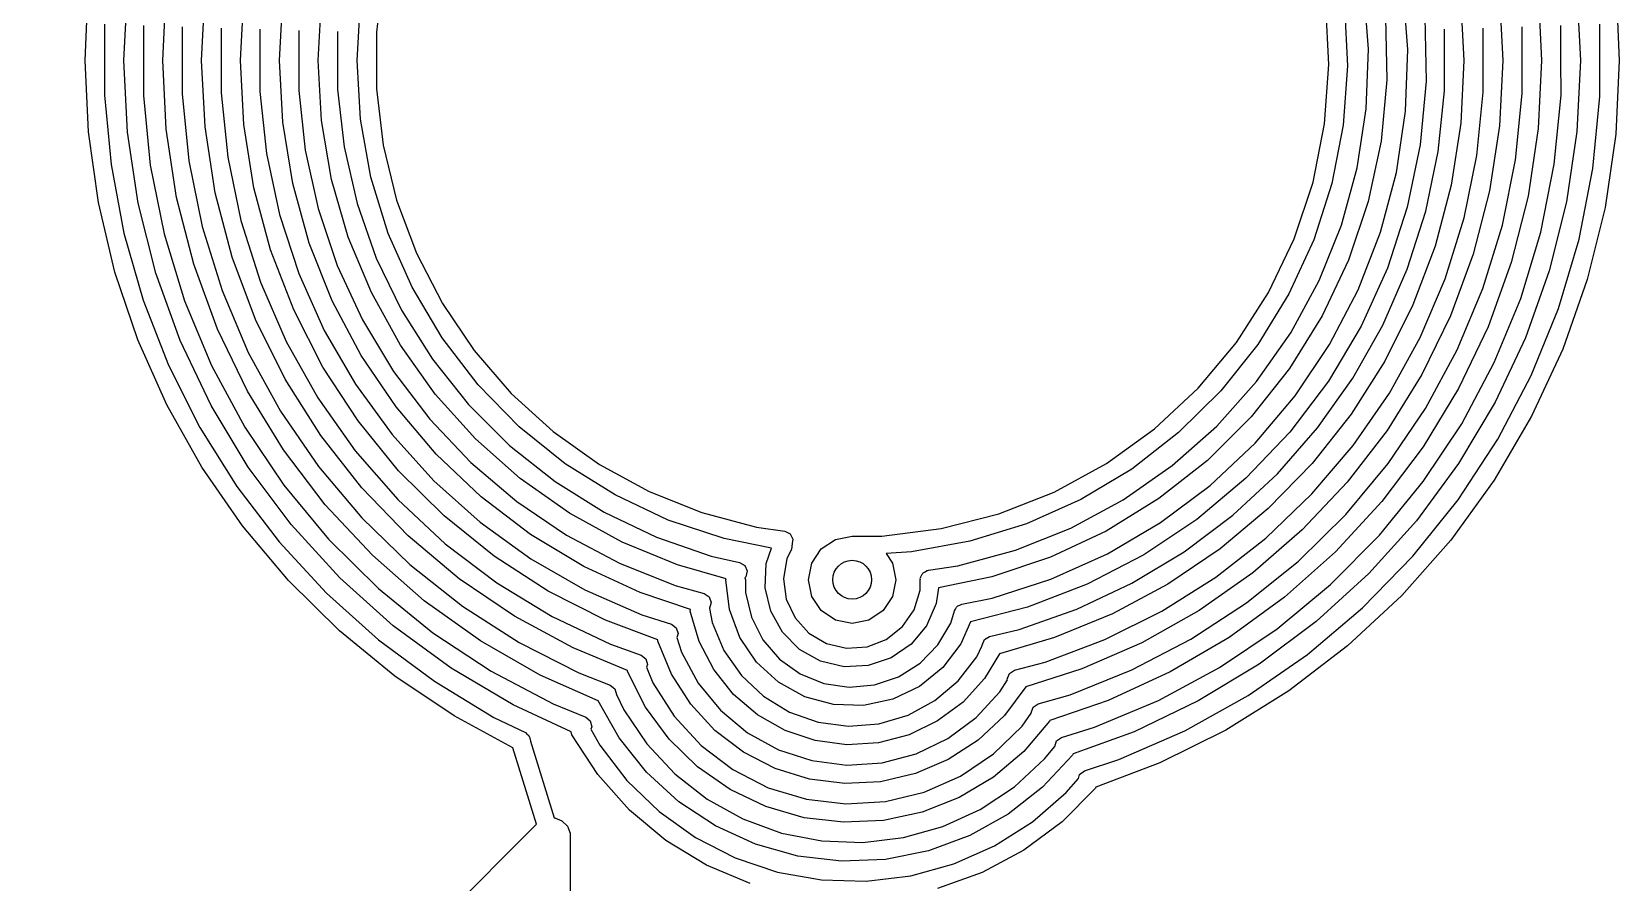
# Model space of a CAD drawing. Extents: x 108.1 to 155.9, y -81.1 to -32.1.
# Drawn here: x 127.77 to 135.95, y -60.83 to -56.45 of the extents above; entities that cross this region are included whole.
import ezdxf

# ---------------------------------------------------------------- set-up
doc = ezdxf.new("R2010")
doc.units = 0
doc.layers.add('BLACK', color=7, linetype='CONTINUOUS')

msp = doc.modelspace()

# ---------------------------------------------------------------- linework, layer by layer
at = {"layer": 'BLACK', "linetype": 'CONTINUOUS'}
for p, q in [((128.25, -56.6), (128.26828, -56.230185)), ((129.58471, -56.164097), (129.550036, -56.45401)), ((134.658616, -56.542423), (134.634259, -56.236362)), ((134.860885, -56.544063), (134.836961, -56.226574)), ((135.73172, -56.230185), (135.75, -56.6)), ((128.05, -56.6), (128.06585, -56.246498)), ((128.45, -56.6), (128.467773, -56.245213)), ((128.65, -56.6), (128.66744, -56.258617)), ((128.85, -56.6), (128.867366, -56.26969)), ((129.05, -56.6), (129.067289, -56.28109)), ((129.25, -56.6), (129.267388, -56.291243)), ((129.45, -56.6), (129.468045, -56.297174)), ((134.45475, -56.621349), (134.438268, -56.315215)), ((134.534929, -56.323175), (134.549839, -56.628549)), ((135.132633, -56.26969), (135.149998, -56.599996)), ((135.332425, -56.257312), (135.349998, -56.599996)), ((135.532226, -56.245214), (135.549998, -56.599996)), ((135.934221, -56.247288), (135.95, -56.6)), ((134.746058, -56.381465), (134.752944, -56.699444)), ((134.94857, -56.37781), (134.955002, -56.706761)), ((128.150039, -56.412972), (128.15, -56.6)), ((128.350054, -56.419586), (128.35, -56.6)), ((128.550032, -56.427173), (128.55, -56.6)), ((128.750061, -56.433975), (128.75, -56.6)), ((128.950026, -56.439648), (128.95, -56.6)), ((129.149999, -56.445497), (129.15, -56.6)), ((129.350023, -56.450765), (129.35, -56.6)), ((129.550036, -56.45401), (129.55, -56.6)), ((135.049999, -56.6), (135.049973, -56.439648)), ((135.249999, -56.6), (135.250043, -56.433331)), ((135.449999, -56.6), (135.449967, -56.427173)), ((135.65, -56.6), (135.649946, -56.419586)), ((135.85, -56.6), (135.849981, -56.413391)), ((134.647532, -56.849251), (134.658616, -56.542423)), ((134.84939, -56.862243), (134.860885, -56.544063)), ((128.067141, -56.967582), (128.05, -56.6)), ((128.15, -56.6), (128.149948, -56.77953)), ((128.250001, -56.600003), (128.25, -56.6)), ((128.268281, -56.969815), (128.250001, -56.600003)), ((128.35, -56.6), (128.350001, -56.6)), ((128.350001, -56.6), (128.350055, -56.780414)), ((128.450001, -56.600003), (128.45, -56.6)), ((128.467774, -56.954786), (128.450001, -56.600003)), ((128.55, -56.6), (128.550001, -56.6)), ((128.550001, -56.6), (128.550033, -56.772827)), ((128.650001, -56.600003), (128.65, -56.6)), ((128.667575, -56.942688), (128.650001, -56.600003)), ((128.750001, -56.6), (128.749957, -56.766669)), ((128.75, -56.6), (128.750001, -56.6)), ((128.867366, -56.93031), (128.85, -56.6)), ((128.95, -56.6), (128.950026, -56.760353)), ((129.067289, -56.91891), (129.05, -56.6)), ((129.15, -56.6), (129.149999, -56.754503)), ((129.250001, -56.600003), (129.25, -56.6)), ((129.267389, -56.908757), (129.250001, -56.600003)), ((129.35, -56.6), (129.350001, -56.6)), ((129.350001, -56.6), (129.350024, -56.749235)), ((129.450001, -56.600003), (129.45, -56.6)), ((129.468046, -56.902826), (129.450001, -56.600003)), ((129.55, -56.6), (129.550001, -56.6)), ((129.550001, -56.6), (129.550037, -56.74599)), ((134.432946, -56.927149), (134.45475, -56.621349)), ((134.549839, -56.628549), (134.528095, -56.933513)), ((135.05, -56.6), (135.049999, -56.6)), ((135.050013, -56.756959), (135.05, -56.6)), ((135.15, -56.6), (135.13336, -56.923353)), ((135.149998, -56.599996), (135.15, -56.6)), ((135.25, -56.6), (135.249999, -56.6)), ((135.250042, -56.764005), (135.25, -56.6)), ((135.35, -56.6), (135.332982, -56.937239)), ((135.349998, -56.599996), (135.35, -56.6)), ((135.45, -56.6), (135.449999, -56.6)), ((135.450046, -56.771258), (135.45, -56.6)), ((135.55, -56.6), (135.532548, -56.951573)), ((135.549998, -56.599996), (135.55, -56.6)), ((135.650036, -56.778591), (135.65, -56.6)), ((135.75, -56.6), (135.732088, -56.966088)), ((135.850013, -56.78596), (135.85, -56.6)), ((135.95, -56.6), (135.931612, -56.980691)), ((134.752944, -56.699444), (134.723133, -57.016098)), ((134.955002, -56.706761), (134.924849, -57.034391)), ((128.149948, -56.77953), (128.183361, -57.137031)), ((128.350055, -56.780414), (128.385639, -57.139483)), ((128.550033, -56.772827), (128.584578, -57.116751)), ((128.749957, -56.766669), (128.784056, -57.098258)), ((128.950026, -56.760353), (128.983656, -57.079289)), ((129.149999, -56.754503), (129.183404, -57.061697)), ((129.350024, -56.749235), (129.383535, -57.045818)), ((129.550037, -56.74599), (129.584711, -57.035903)), ((135.017789, -57.069218), (135.050013, -56.756959)), ((135.217022, -57.090347), (135.250042, -56.764005)), ((135.416125, -57.11209), (135.450046, -56.771258)), ((135.615166, -57.134067), (135.650036, -56.778591)), ((135.814168, -57.156149), (135.850013, -56.78596)), ((134.601156, -57.152756), (134.647532, -56.849251)), ((134.802617, -57.177177), (134.84939, -56.862243)), ((128.118413, -57.331973), (128.067141, -56.967582)), ((128.322941, -57.336025), (128.268281, -56.969815)), ((128.520916, -57.30602), (128.467774, -56.954786)), ((128.720112, -57.281781), (128.667575, -56.942688)), ((128.919273, -57.256978), (128.867366, -56.93031)), ((129.118952, -57.234083), (129.067289, -56.91891)), ((129.319332, -57.213609), (129.267389, -56.908757)), ((129.521925, -57.201366), (129.468046, -56.902826)), ((134.373196, -57.227848), (134.432946, -56.927149)), ((134.528095, -56.933513), (134.470008, -57.233682)), ((135.13336, -56.923353), (135.083615, -57.243289)), ((135.332982, -56.937239), (135.282102, -57.271051)), ((135.532548, -56.951573), (135.480364, -57.299689)), ((135.732088, -56.966088), (135.678522, -57.328679)), ((129.383535, -57.045818), (129.450132, -57.336763)), ((129.584711, -57.035903), (129.653568, -57.319646)), ((134.723133, -57.016098), (134.657022, -57.327206)), ((134.924849, -57.034391), (134.858483, -57.356642)), ((135.931612, -56.980691), (135.87662, -57.357838)), ((128.183361, -57.137031), (128.249898, -57.489872)), ((128.385639, -57.139483), (128.45646, -57.493292)), ((128.584578, -57.116751), (128.653321, -57.455501)), ((128.784056, -57.098258), (128.851895, -57.424619)), ((128.983656, -57.079289), (129.050543, -57.392942)), ((129.183404, -57.061697), (129.249823, -57.36348)), ((134.953681, -57.376521), (135.017789, -57.069218)), ((135.151317, -57.411708), (135.217022, -57.090347)), ((135.348617, -57.447887), (135.416125, -57.11209)), ((135.54576, -57.484442), (135.615166, -57.134067)), ((129.405175, -57.510702), (129.319332, -57.213609)), ((129.610877, -57.491395), (129.521925, -57.201366)), ((134.520106, -57.448893), (134.601156, -57.152756)), ((134.721145, -57.484966), (134.802617, -57.177177)), ((135.742812, -57.521161), (135.814168, -57.156149)), ((128.608893, -57.650185), (128.520916, -57.30602)), ((128.80706, -57.613721), (128.720112, -57.281781)), ((129.005148, -57.576401), (128.919273, -57.256978)), ((129.204384, -57.541823), (129.118952, -57.234083)), ((134.276433, -57.518754), (134.373196, -57.227848)), ((134.470008, -57.233682), (134.376415, -57.524743)), ((135.083615, -57.243289), (135.00129, -57.556428)), ((135.282102, -57.271051), (135.197875, -57.598045)), ((135.480364, -57.299689), (135.393961, -57.640926)), ((128.203373, -57.690012), (128.118413, -57.331973)), ((128.413451, -57.69506), (128.322941, -57.336025)), ((129.249823, -57.36348), (129.348476, -57.656315)), ((129.450132, -57.336763), (129.548975, -57.618392)), ((129.653568, -57.319646), (129.755635, -57.593205)), ((134.657022, -57.327206), (134.555491, -57.628619)), ((134.858483, -57.356642), (134.756728, -57.669526)), ((134.858367, -57.675619), (134.953681, -57.376521)), ((135.678522, -57.328679), (135.589815, -57.684309)), ((135.87662, -57.357838), (135.785535, -57.72793)), ((128.653321, -57.455501), (128.755575, -57.785684)), ((128.851895, -57.424619), (128.952764, -57.742328)), ((129.050543, -57.392942), (129.149952, -57.697851)), ((134.405461, -57.733714), (134.520106, -57.448893)), ((135.053595, -57.724822), (135.151317, -57.411708)), ((135.248185, -57.775348), (135.348617, -57.447887)), ((128.249898, -57.489872), (128.348982, -57.83499)), ((128.45646, -57.493292), (128.561827, -57.838392)), ((129.322584, -57.838524), (129.204384, -57.541823)), ((129.523831, -57.796278), (129.405175, -57.510702)), ((129.733641, -57.768808), (129.610877, -57.491395)), ((134.144164, -57.79533), (134.276433, -57.518754)), ((134.376415, -57.524743), (134.248659, -57.802509)), ((134.605983, -57.781797), (134.721145, -57.484966)), ((135.442481, -57.826367), (135.54576, -57.484442)), ((135.636609, -57.877596), (135.742812, -57.521161)), ((128.927509, -57.935025), (128.80706, -57.613721)), ((129.124044, -57.885059), (129.005148, -57.576401)), ((129.548975, -57.618392), (129.678813, -57.887142)), ((129.755635, -57.593205), (129.889465, -57.852707)), ((134.555491, -57.628619), (134.419895, -57.916321)), ((135.00129, -57.556428), (134.887257, -57.859463)), ((135.197875, -57.598045), (135.081159, -57.9149)), ((128.321283, -58.03859), (128.203373, -57.690012)), ((128.538925, -58.043418), (128.413451, -57.69506)), ((128.730826, -57.983834), (128.608893, -57.650185)), ((129.149952, -57.697851), (129.280785, -57.990655)), ((129.348476, -57.656315), (129.478209, -57.936768)), ((134.756728, -57.669526), (134.620842, -57.969168)), ((134.732853, -57.963352), (134.858367, -57.675619)), ((135.393961, -57.640926), (135.274189, -57.971929)), ((135.589815, -57.684309), (135.466814, -58.02958)), ((128.755575, -57.785684), (128.890316, -58.103996)), ((128.952764, -57.742328), (129.085604, -58.048053)), ((129.6738, -58.066726), (129.523831, -57.796278)), ((129.888481, -58.029679), (129.733641, -57.768808)), ((133.978454, -58.053264), (134.144164, -57.79533)), ((134.258752, -58.003422), (134.405461, -57.733714)), ((134.458558, -58.063997), (134.605983, -57.781797)), ((134.924849, -58.026508), (135.053595, -57.724822)), ((135.115816, -58.091253), (135.248185, -57.775348)), ((135.785535, -57.72793), (135.659206, -58.08752)), ((128.348982, -57.83499), (128.479751, -58.169389)), ((128.561827, -57.838392), (128.700714, -58.17142)), ((129.472166, -58.120709), (129.322584, -57.838524)), ((129.889465, -57.852707), (130.053166, -58.09448)), ((134.248659, -57.802509), (134.088578, -58.062989)), ((134.887257, -57.859463), (134.742719, -58.149192)), ((135.306316, -58.156576), (135.442481, -57.826367)), ((135.496549, -58.222136), (135.636609, -57.877596)), ((129.080193, -58.242322), (128.927509, -57.935025)), ((129.274651, -58.179548), (129.124044, -57.885059)), ((129.478209, -57.936768), (129.6375, -58.201552)), ((129.678813, -57.887142), (129.838003, -58.139615)), ((134.419895, -57.916321), (134.252041, -58.186476)), ((135.081159, -57.9149), (134.933138, -58.218395)), ((128.47112, -58.374684), (128.321283, -58.03859)), ((128.885494, -58.303626), (128.730826, -57.983834)), ((129.280785, -57.990655), (129.441601, -58.268126)), ((130.073205, -58.270316), (129.888481, -58.029679)), ((134.081932, -58.254422), (134.258752, -58.003422)), ((134.620842, -57.969168), (134.452508, -58.251859)), ((134.578466, -58.236682), (134.732853, -57.963352)), ((134.766387, -58.313701), (134.924849, -58.026508)), ((135.274189, -57.971929), (135.122224, -58.289442)), ((135.466814, -58.02958), (135.310694, -58.361194)), ((128.698143, -58.377704), (128.538925, -58.043418)), ((128.890316, -58.103996), (129.056193, -58.407247)), ((129.085604, -58.048053), (129.249021, -58.338585)), ((129.651377, -58.385069), (129.472166, -58.120709)), ((129.853185, -58.318627), (129.6738, -58.066726)), ((130.053166, -58.09448), (130.24442, -58.315101)), ((133.781886, -58.288531), (133.978454, -58.053264)), ((134.088578, -58.062989), (133.898473, -58.302438)), ((134.280693, -58.328072), (134.458558, -58.063997)), ((134.952813, -58.392496), (135.115816, -58.091253)), ((135.659206, -58.08752), (135.498808, -58.43326)), ((128.479751, -58.169389), (128.641072, -58.490169)), ((128.700714, -58.17142), (128.871766, -58.489127)), ((129.455308, -58.456621), (129.274651, -58.179548)), ((129.6375, -58.201552), (129.824481, -58.447565)), ((129.838003, -58.139615), (130.024534, -58.372619)), ((134.252041, -58.186476), (134.054166, -58.435482)), ((134.742719, -58.149192), (134.569203, -58.422552)), ((135.138565, -58.471915), (135.306316, -58.156576)), ((129.263511, -58.532388), (129.080193, -58.242322)), ((129.441601, -58.268126), (129.630625, -58.527204)), ((130.285199, -58.487314), (130.073205, -58.270316)), ((133.877359, -58.483368), (134.081932, -58.254422)), ((134.452508, -58.251859), (134.25381, -58.514099)), ((134.396837, -58.49272), (134.578466, -58.236682)), ((134.933138, -58.218395), (134.755317, -58.505447)), ((135.323934, -58.551573), (135.496549, -58.222136)), ((129.071347, -58.606361), (128.885494, -58.303626)), ((129.249021, -58.338585), (129.441301, -58.610876)), ((130.059718, -58.548795), (129.853185, -58.318627)), ((130.24442, -58.315101), (130.46052, -58.511449)), ((133.557527, -58.497463), (133.781886, -58.288531)), ((133.898473, -58.302438), (133.681077, -58.517414)), ((134.074592, -58.570751), (134.280693, -58.328072)), ((134.579819, -58.583483), (134.766387, -58.313701)), ((135.122224, -58.289442), (134.939562, -58.590345)), ((135.310694, -58.361194), (135.122946, -58.675983)), ((128.651582, -58.695376), (128.47112, -58.374684)), ((128.889551, -58.694659), (128.698143, -58.377704)), ((129.056193, -58.407247), (129.251548, -58.692403)), ((129.858116, -58.628506), (129.651377, -58.385069)), ((129.824481, -58.447565), (130.036962, -58.671922)), ((130.024534, -58.372619), (130.236046, -58.583207)), ((134.054166, -58.435482), (133.828908, -58.660021)), ((134.569203, -58.422552), (134.368543, -58.676657)), ((134.760778, -58.676114), (134.952813, -58.392496)), ((135.498808, -58.43326), (135.305835, -58.761933)), ((128.641072, -58.490169), (128.831544, -58.794544)), ((128.871766, -58.489127), (129.073316, -58.788416)), ((129.47554, -58.80218), (129.263511, -58.532388)), ((129.664022, -58.713222), (129.455308, -58.456621)), ((129.630625, -58.527204), (129.845775, -58.765033)), ((130.521462, -58.6776), (130.285199, -58.487314)), ((130.46052, -58.511449), (130.698409, -58.680744)), ((133.308875, -58.6768), (133.557527, -58.497463)), ((133.681077, -58.517414), (133.439514, -58.704826)), ((133.64776, -58.687208), (133.877359, -58.483368)), ((134.25381, -58.514099), (134.027209, -58.75264)), ((134.189885, -58.72876), (134.396837, -58.49272)), ((134.755317, -58.505447), (134.549502, -58.773141)), ((134.94083, -58.769372), (135.138565, -58.471915)), ((129.286524, -58.889005), (129.071347, -58.606361)), ((129.441301, -58.610876), (129.660427, -58.862069)), ((130.290787, -58.754318), (130.059718, -58.548795)), ((130.236046, -58.583207), (130.469864, -58.768716)), ((133.842806, -58.789032), (134.074592, -58.570751)), ((134.367039, -58.833113), (134.579819, -58.583483)), ((134.939562, -58.590345), (134.727998, -58.871679)), ((135.120373, -58.862841), (135.323934, -58.551573)), ((128.861105, -58.997882), (128.651582, -58.695376)), ((129.111283, -58.991193), (128.889551, -58.694659)), ((129.251548, -58.692403), (129.474422, -58.956607)), ((130.089961, -58.848166), (129.858116, -58.628506)), ((130.036962, -58.671922), (130.272453, -58.871994)), ((130.778651, -58.838482), (130.521462, -58.6776)), ((130.698409, -58.680744), (130.954719, -58.82059)), ((133.039809, -58.823747), (133.308875, -58.6768)), ((133.396197, -58.863225), (133.64776, -58.687208)), ((133.828908, -58.660021), (133.579271, -58.857099)), ((134.368543, -58.676657), (134.142859, -58.908822)), ((134.541599, -58.939321), (134.760778, -58.676114)), ((135.122946, -58.675983), (134.905364, -58.97094)), ((129.898494, -58.946523), (129.664022, -58.713222)), ((129.845775, -58.765033), (130.084677, -58.978989)), ((130.543471, -58.932599), (130.290787, -58.754318)), ((130.469864, -58.768716), (130.723032, -58.9268)), ((133.439514, -58.704826), (133.177258, -58.861981)), ((134.027209, -58.75264), (133.775509, -58.96453)), ((133.959796, -58.94231), (134.189885, -58.72876)), ((134.549502, -58.773141), (134.317784, -59.018755)), ((134.715001, -59.046104), (134.94083, -58.769372)), ((135.305835, -58.761933), (135.082084, -59.070477)), ((128.831544, -58.794544), (129.049514, -59.079873)), ((129.073316, -58.788416), (129.303398, -59.066371)), ((129.714055, -59.048867), (129.47554, -58.80218)), ((130.344194, -59.041476), (130.089961, -58.848166)), ((131.053125, -58.967683), (130.778651, -58.838482)), ((130.954719, -58.82059), (131.225823, -58.929009)), ((132.754526, -58.93601), (133.039809, -58.823747)), ((133.579271, -58.857099), (133.308581, -59.024089)), ((133.588204, -58.98021), (133.842806, -58.789032)), ((134.130212, -59.060054), (134.367039, -58.833113)), ((129.528872, -59.148729), (129.286524, -58.889005)), ((129.660427, -58.862069), (129.904098, -59.089529)), ((130.272453, -58.871994), (130.528191, -59.045436)), ((130.814573, -59.081382), (130.543471, -58.932599)), ((130.723032, -58.9268), (130.992348, -59.05546)), ((131.225823, -58.929009), (131.507884, -59.004465)), ((132.457475, -59.01184), (132.754526, -58.93601)), ((133.177258, -58.861981), (132.898079, -58.986619)), ((133.126021, -59.009072), (133.396197, -58.863225)), ((134.142859, -58.908822), (133.894534, -59.116593)), ((134.297431, -59.179527), (134.541599, -58.939321)), ((134.727998, -58.871679), (134.489612, -59.130678)), ((134.88776, -59.153041), (135.120373, -58.862841)), ((129.09787, -59.279578), (128.861105, -58.997882)), ((129.361178, -59.264415), (129.111283, -58.991193)), ((129.474422, -58.956607), (129.722586, -59.197215)), ((130.156137, -59.153951), (129.898494, -58.946523)), ((130.084677, -58.978989), (130.344698, -59.166715)), ((131.341001, -59.063375), (131.053125, -58.967683)), ((131.507884, -59.004465), (131.652391, -59.025214)), ((132.153289, -59.050052), (132.457475, -59.01184)), ((132.898079, -58.986619), (132.605989, -59.076948)), ((132.840835, -59.122806), (133.126021, -59.009072)), ((133.31394, -59.14192), (133.588204, -58.98021)), ((133.775509, -58.96453), (133.501826, -59.147146)), ((133.709001, -59.131113), (133.959796, -58.94231)), ((134.317784, -59.018755), (134.062518, -59.239795)), ((134.905364, -58.97094), (134.660027, -59.243247)), ((129.049514, -59.079873), (129.293091, -59.34368)), ((129.303398, -59.066371), (129.55977, -59.32028)), ((129.976554, -59.269861), (129.714055, -59.048867)), ((129.904098, -59.089529), (130.169759, -59.29087)), ((130.617834, -59.206169), (130.344194, -59.041476)), ((130.528191, -59.045436), (130.801181, -59.190215)), ((131.100666, -59.198787), (130.814573, -59.081382)), ((130.992348, -59.05546), (131.274406, -59.153068)), ((131.584232, -59.113156), (131.341001, -59.063375)), ((131.652391, -59.025214), (131.652391, -59.025215)), ((131.652391, -59.025215), (131.680128, -59.038837)), ((131.680128, -59.038837), (131.694561, -59.066161)), ((131.691554, -59.087919), (131.686951, -59.118476)), ((131.694561, -59.066161), (131.691466, -59.08775)), ((131.691466, -59.08775), (131.691554, -59.087919)), ((131.840901, -59.115901), (131.913896, -59.067127)), ((131.913896, -59.067127), (132, -59.05)), ((132, -59.05), (132, -59.049999)), ((132, -59.049999), (132.153289, -59.050052)), ((132.605989, -59.076948), (132.305188, -59.13167)), ((133.308581, -59.024089), (133.020448, -59.158765)), ((133.871741, -59.262002), (134.130212, -59.060054)), ((134.463236, -59.299467), (134.715001, -59.046104)), ((135.082084, -59.070477), (134.829638, -59.35602)), ((129.795964, -59.382933), (129.528872, -59.148729)), ((130.43411, -59.333219), (130.156137, -59.153951)), ((130.344698, -59.166715), (130.62297, -59.32614)), ((131.274406, -59.153068), (131.420018, -59.185752)), ((131.420018, -59.185752), (131.420018, -59.185753)), ((131.420018, -59.185753), (131.446605, -59.201503)), ((131.557788, -59.19164), (131.584232, -59.113156)), ((131.663292, -59.165869), (131.646078, -59.270401)), ((131.686951, -59.118476), (131.663292, -59.165869)), ((131.792127, -59.188896), (131.840901, -59.115901)), ((132.305188, -59.13167), (132.174865, -59.139496)), ((132.174865, -59.139496), (132.207873, -59.188896)), ((132.544441, -59.202909), (132.840835, -59.122806)), ((133.020448, -59.158765), (132.718711, -59.259332)), ((133.023407, -59.272158), (133.31394, -59.14192)), ((133.501826, -59.147146), (133.20955, -59.298226)), ((133.44015, -59.293173), (133.709001, -59.131113)), ((133.894534, -59.116593), (133.626194, -59.297776)), ((134.030674, -59.394371), (134.297431, -59.179527)), ((134.489612, -59.130678), (134.226749, -59.364795)), ((134.628261, -59.419472), (134.88776, -59.153041)), ((129.636799, -59.511661), (129.361178, -59.264415)), ((129.722586, -59.197215), (129.993553, -59.411816)), ((130.907675, -59.340315), (130.617834, -59.206169)), ((130.801181, -59.190215), (131.088223, -59.304633)), ((131.351591, -59.270101), (131.100666, -59.198787)), ((131.446605, -59.201503), (131.458857, -59.229872)), ((131.452093, -59.260025), (131.446682, -59.264788)), ((131.446682, -59.264788), (131.45, -59.275)), ((131.458857, -59.229872), (131.452093, -59.260025)), ((131.551862, -59.315896), (131.557788, -59.19164)), ((131.775, -59.275), (131.792127, -59.188896)), ((132.207873, -59.188896), (132.225, -59.275)), ((132.350685, -59.266752), (132.355991, -59.256555)), ((132.351313, -59.270954), (132.350685, -59.266752)), ((132.355991, -59.256555), (132.359548, -59.245611)), ((132.359548, -59.245611), (132.362989, -59.24311)), ((132.362989, -59.24311), (132.364952, -59.23934)), ((132.364952, -59.23934), (132.37524, -59.234209)), ((132.37524, -59.234209), (132.384548, -59.227447)), ((132.384548, -59.227447), (132.388802, -59.227447)), ((132.388802, -59.227447), (132.392606, -59.22555)), ((132.392605, -59.225549), (132.544441, -59.202909)), ((132.392606, -59.22555), (132.392605, -59.225549)), ((132.718711, -59.259332), (132.444172, -59.316756)), ((133.594253, -59.436904), (133.871741, -59.262002)), ((134.062518, -59.239795), (133.786297, -59.434015)), ((134.660027, -59.243247), (134.389278, -59.490303)), ((129.359821, -59.538019), (129.09787, -59.279578)), ((129.293091, -59.34368), (129.56016, -59.583675)), ((129.55977, -59.32028), (129.839933, -59.547669)), ((130.260282, -59.462844), (129.976554, -59.269861)), ((130.169759, -59.29087), (130.454623, -59.463978)), ((130.729349, -59.482351), (130.43411, -59.333219)), ((130.62297, -59.32614), (130.916425, -59.455507)), ((131.166589, -59.427599), (130.907675, -59.340315)), ((131.088223, -59.304633), (131.237087, -59.345991)), ((131.237087, -59.345991), (131.262848, -59.363059)), ((131.35, -59.275), (131.351591, -59.270101)), ((131.350001, -59.275), (131.35, -59.275)), ((131.368198, -59.427725), (131.350001, -59.275)), ((131.450001, -59.275), (131.449852, -59.340549)), ((131.449852, -59.340549), (131.480656, -59.467978)), ((131.45, -59.275), (131.450001, -59.275)), ((131.580182, -59.437027), (131.551862, -59.315896)), ((131.646078, -59.270401), (131.66057, -59.375346)), ((131.792127, -59.361104), (131.775, -59.275)), ((132.225, -59.275), (132.207873, -59.361104)), ((132.318614, -59.429166), (132.349966, -59.32797)), ((132.349966, -59.32797), (132.349999, -59.275)), ((132.349999, -59.275), (132.351313, -59.270954)), ((132.444172, -59.316756), (132.432806, -59.398203)), ((132.720204, -59.369314), (133.023407, -59.272158)), ((133.20955, -59.298226), (132.902299, -59.4159)), ((133.156084, -59.42678), (133.44015, -59.293173)), ((133.626194, -59.297776), (133.340673, -59.450456)), ((134.187938, -59.527043), (134.463236, -59.299467)), ((130.085124, -59.589271), (129.795964, -59.382933)), ((129.993553, -59.411816), (130.284611, -59.598263)), ((131.165487, -59.436519), (131.166589, -59.427599)), ((131.262848, -59.363059), (131.273656, -59.392008)), ((131.265384, -59.421782), (131.264608, -59.422398)), ((131.264608, -59.422398), (131.27853, -59.494529)), ((131.273656, -59.392008), (131.265384, -59.421782)), ((131.42177, -59.571899), (131.368198, -59.427725)), ((131.66057, -59.375346), (131.70547, -59.471301)), ((131.840901, -59.434099), (131.792127, -59.361104)), ((132.207873, -59.361104), (132.159099, -59.434099)), ((132.258719, -59.51655), (132.318614, -59.429166)), ((132.432806, -59.398203), (132.382538, -59.511991)), ((132.52617, -59.435139), (132.532558, -59.42599)), ((132.532558, -59.42599), (132.537206, -59.415845)), ((132.537206, -59.415845), (132.541224, -59.413581)), ((132.541224, -59.413581), (132.543863, -59.409803)), ((132.543863, -59.409803), (132.554403, -59.406158)), ((132.554403, -59.406158), (132.564131, -59.40068)), ((132.564131, -59.400679), (132.720204, -59.369314)), ((132.564131, -59.40068), (132.564131, -59.400679)), ((132.902299, -59.4159), (132.60964, -59.49201)), ((132.859803, -59.530521), (133.156084, -59.42678)), ((133.743951, -59.581741), (134.030674, -59.394371)), ((134.226749, -59.364795), (133.941991, -59.571728)), ((134.344292, -59.659652), (134.628261, -59.419472)), ((134.829638, -59.35602), (134.550847, -59.615904)), ((129.935459, -59.730521), (129.636799, -59.511661)), ((130.562263, -59.62579), (130.260282, -59.462844)), ((130.454623, -59.463978), (130.755701, -59.607038)), ((130.998499, -59.584484), (130.729349, -59.482351)), ((130.916425, -59.455507), (131.069118, -59.504472)), ((131.069118, -59.504472), (131.069118, -59.504473)), ((131.069118, -59.504473), (131.094191, -59.522536)), ((131.165488, -59.436519), (131.165487, -59.436519)), ((131.211758, -59.593076), (131.165488, -59.436519)), ((131.27853, -59.494529), (131.339555, -59.639039)), ((131.480656, -59.467978), (131.540537, -59.584602)), ((131.640583, -59.545776), (131.580182, -59.437027)), ((131.70547, -59.471301), (131.776756, -59.549671)), ((131.913896, -59.482873), (131.840901, -59.434099)), ((132, -59.5), (131.913896, -59.482873)), ((132.086104, -59.482873), (132, -59.5)), ((132.159099, -59.434099), (132.086104, -59.482873)), ((132.382538, -59.511991), (132.303037, -59.607669)), ((132.440655, -59.61083), (132.507226, -59.497891)), ((132.507226, -59.497891), (132.52617, -59.435139)), ((132.60964, -59.49201), (132.559961, -59.605065)), ((133.340673, -59.450456), (133.040986, -59.57302)), ((133.300569, -59.582983), (133.594253, -59.436904)), ((133.786297, -59.434015), (133.491928, -59.599442)), ((134.389278, -59.490303), (134.095704, -59.709747)), ((129.644686, -59.770961), (129.359821, -59.538019)), ((129.56016, -59.583675), (129.848404, -59.797776)), ((129.839933, -59.547669), (130.141154, -59.746321)), ((130.393459, -59.765678), (130.085124, -59.589271)), ((130.998443, -59.591282), (130.998499, -59.584484)), ((131.069085, -59.761362), (130.998443, -59.591282)), ((131.094191, -59.522536), (131.103858, -59.551887)), ((131.103858, -59.551887), (131.097315, -59.5723)), ((131.097315, -59.5723), (131.12109, -59.647613)), ((131.287104, -59.737901), (131.211758, -59.593076)), ((131.507718, -59.699449), (131.42177, -59.571899)), ((131.540537, -59.584602), (131.626145, -59.68389)), ((131.72845, -59.633833), (131.640583, -59.545776)), ((131.776756, -59.549671), (131.868041, -59.603434)), ((132.076839, -59.620511), (132.175647, -59.582295)), ((132.175647, -59.582295), (132.258719, -59.51655)), ((132.668871, -59.611531), (132.680743, -59.583001)), ((132.680743, -59.583001), (132.707118, -59.566898)), ((132.707118, -59.566898), (132.859803, -59.530521)), ((133.040986, -59.57302), (132.758578, -59.655876)), ((132.99367, -59.698756), (133.300569, -59.582983)), ((133.440083, -59.739794), (133.743951, -59.581741)), ((133.941991, -59.571728), (133.638141, -59.749444)), ((133.891739, -59.726656), (134.187938, -59.527043)), ((130.284611, -59.598263), (130.592845, -59.754688)), ((130.842327, -59.741679), (130.562263, -59.62579)), ((130.755701, -59.607038), (130.912782, -59.662752)), ((130.912782, -59.662752), (130.912781, -59.662753)), ((130.912781, -59.662753), (130.937283, -59.681583)), ((131.12109, -59.647613), (131.207385, -59.807058)), ((131.339555, -59.639039), (131.429156, -59.767798)), ((131.837069, -59.694468), (131.72845, -59.633833)), ((131.868041, -59.603434), (131.971148, -59.627774)), ((131.971148, -59.627774), (132.076839, -59.620511)), ((132.303037, -59.607669), (132.200378, -59.677925)), ((132.349412, -59.704966), (132.440655, -59.61083)), ((132.559961, -59.605065), (132.466732, -59.727394)), ((132.545403, -59.795814), (132.641351, -59.671713)), ((132.641351, -59.671713), (132.669365, -59.613605)), ((132.669365, -59.613605), (132.668871, -59.611531)), ((132.758578, -59.655876), (132.680704, -59.784058)), ((133.491928, -59.599442), (133.1824, -59.734395)), ((134.038498, -59.871346), (134.344292, -59.659652)), ((134.550847, -59.615904), (134.248307, -59.847709)), ((130.254247, -59.918861), (129.935459, -59.730521)), ((130.141154, -59.746321), (130.460497, -59.914299)), ((130.592845, -59.754688), (130.753995, -59.817136)), ((130.842826, -59.74839), (130.842327, -59.741679)), ((130.93557, -59.93085), (130.842826, -59.74839)), ((130.937283, -59.681583), (130.946037, -59.711219)), ((130.946037, -59.711219), (130.941209, -59.724816)), ((130.941209, -59.724816), (130.974056, -59.805334)), ((131.388747, -59.86565), (131.287104, -59.737901)), ((131.621229, -59.803234), (131.507718, -59.699449)), ((131.626145, -59.68389), (131.732685, -59.760285)), ((131.958139, -59.723049), (131.837069, -59.694468)), ((132.082407, -59.71739), (131.958139, -59.723049)), ((132.200378, -59.677925), (132.082407, -59.71739)), ((132.238604, -59.775027), (132.349412, -59.704966)), ((132.466732, -59.727394), (132.34737, -59.824393)), ((132.798085, -59.786469), (132.809214, -59.757641)), ((132.809214, -59.757641), (132.835162, -59.74086)), ((132.835162, -59.74086), (132.99367, -59.698756)), ((133.1824, -59.734395), (132.89353, -59.827025)), ((133.122055, -59.866977), (133.440083, -59.739794)), ((133.638141, -59.749444), (133.318183, -59.896194)), ((133.577468, -59.896399), (133.891739, -59.726656)), ((134.095704, -59.709747), (133.782109, -59.899483)), ((129.949991, -59.976383), (129.644686, -59.770961)), ((129.848404, -59.797776), (130.155322, -59.984124)), ((130.691228, -59.898499), (130.393459, -59.765678)), ((130.753995, -59.817136), (130.753995, -59.817137)), ((130.753995, -59.817137), (130.777952, -59.836656)), ((130.777952, -59.836656), (130.785552, -59.865366)), ((130.974056, -59.805334), (131.083852, -59.978198)), ((131.168348, -59.916488), (131.069085, -59.761362)), ((131.207385, -59.807058), (131.322268, -59.947312)), ((131.429156, -59.767798), (131.543457, -59.875234)), ((131.755947, -59.877443), (131.621229, -59.803234)), ((131.732685, -59.760285), (131.854192, -59.809508)), ((131.854192, -59.809508), (131.983863, -59.828804)), ((131.983863, -59.828804), (132.114437, -59.817092)), ((132.114437, -59.817092), (132.238604, -59.775027)), ((132.34737, -59.824393), (132.208559, -59.890631)), ((132.425856, -59.897381), (132.545403, -59.795814)), ((132.680704, -59.784058), (132.570831, -59.904801)), ((132.760894, -59.851511), (132.798979, -59.789833)), ((132.89353, -59.827025), (132.783459, -59.974531)), ((132.798979, -59.789833), (132.798085, -59.786469)), ((130.553255, -60.057752), (130.254247, -59.918861)), ((130.460497, -59.914299), (130.627653, -59.982182)), ((130.799797, -60.089039), (130.691228, -59.898499)), ((130.785552, -59.865366), (130.823224, -59.945517)), ((131.293182, -60.051891), (131.168348, -59.916488)), ((131.512937, -59.971612), (131.388747, -59.86565)), ((131.543457, -59.875234), (131.677512, -59.956699)), ((131.904331, -59.91792), (131.755947, -59.877443)), ((132.058071, -59.9224), (131.904331, -59.91792)), ((132.208559, -59.890631), (132.058071, -59.9224)), ((132.287884, -59.972019), (132.425856, -59.897381)), ((132.570831, -59.904801), (132.439902, -60.002313)), ((132.638179, -59.984966), (132.760894, -59.851511)), ((132.931928, -59.931795), (132.957512, -59.914464)), ((132.957512, -59.914464), (133.122055, -59.866977)), ((133.318183, -59.896194), (133.017064, -59.999613)), ((133.248127, -60.034652), (133.577468, -59.896399)), ((133.782109, -59.899483), (133.45149, -60.057698)), ((133.713724, -60.052583), (134.038498, -59.871346)), ((134.248307, -59.847709), (133.924835, -60.049277)), ((130.253109, -60.141612), (129.949991, -59.976383)), ((130.155322, -59.984124), (130.316808, -60.062566)), ((130.627653, -59.982182), (130.627652, -59.982183)), ((130.627652, -59.982183), (130.651295, -60.002081)), ((130.651295, -60.002081), (130.658726, -60.032076)), ((130.823224, -59.945517), (130.941808, -60.120354)), ((131.056843, -60.095734), (130.93557, -59.93085)), ((131.083852, -59.978198), (131.222452, -60.128952)), ((131.322268, -59.947312), (131.461595, -60.063317)), ((131.655094, -60.051877), (131.512937, -59.971612)), ((131.677512, -59.956699), (131.82552, -60.008668)), ((132.137455, -60.016497), (132.287884, -59.972019)), ((132.439902, -60.002313), (132.292745, -60.072997)), ((132.492446, -60.092815), (132.638179, -59.984966)), ((132.783459, -59.974531), (132.649227, -60.100624)), ((132.87475, -60.029074), (132.92205, -59.963051)), ((133.015616, -60.00416), (132.883037, -60.160097)), ((132.921416, -59.960854), (132.931928, -59.931795)), ((132.92205, -59.963051), (132.921416, -59.960854)), ((133.017064, -59.999613), (133.015616, -60.00416)), ((130.316808, -60.062566), (130.316808, -60.062567)), ((130.316808, -60.062567), (130.326881, -60.072269)), ((130.326881, -60.072269), (130.333706, -60.075947)), ((130.333706, -60.075947), (130.334968, -60.080058)), ((130.334968, -60.080058), (130.339065, -60.084004)), ((130.339065, -60.084004), (130.343025, -60.106295)), ((130.556428, -60.074121), (130.553255, -60.057752)), ((130.690309, -60.278595), (130.556428, -60.074121)), ((130.658726, -60.032076), (130.653951, -60.043842)), ((130.653951, -60.043842), (130.699604, -60.126443)), ((131.439748, -60.163408), (131.293182, -60.051891)), ((131.461595, -60.063317), (131.620341, -60.15089)), ((131.809974, -60.103486), (131.655094, -60.051877)), ((131.82552, -60.008668), (131.981078, -60.028893)), ((131.981078, -60.028893), (132.137455, -60.016497)), ((132.292745, -60.072997), (132.13479, -60.114244)), ((132.727814, -60.171717), (132.87475, -60.029074)), ((133.077484, -60.087338), (133.248127, -60.034652)), ((133.45149, -60.057698), (133.137139, -60.17193)), ((133.372995, -60.201675), (133.713724, -60.052583)), ((133.924835, -60.049277), (133.583441, -60.218731)), ((130.37383, -60.534753), (130.253109, -60.141612)), ((130.343025, -60.106295), (130.464509, -60.501921)), ((130.699604, -60.126443), (130.839643, -60.309194)), ((130.940984, -60.265773), (130.799797, -60.089039)), ((130.941808, -60.120354), (131.086136, -60.274623)), ((131.203392, -60.238621), (131.056843, -60.095734)), ((131.222452, -60.128952), (131.3855, -60.252857)), ((131.603539, -60.24761), (131.439748, -60.163408)), ((131.620341, -60.15089), (131.792781, -60.206871)), ((131.971863, -60.124533), (131.809974, -60.103486)), ((132.13479, -60.114244), (131.971863, -60.124533)), ((132.328952, -60.171167), (132.492446, -60.092815)), ((132.649227, -60.100624), (132.495035, -60.201332)), ((132.883037, -60.160097), (132.726791, -60.292312)), ((132.990968, -60.198242), (133.04265, -60.133207)), ((133.04265, -60.133207), (133.052223, -60.105138)), ((133.052223, -60.105138), (133.077484, -60.087338)), ((131.371291, -60.355683), (131.203392, -60.238621)), ((131.779519, -60.301908), (131.603539, -60.24761)), ((131.792781, -60.206871), (131.972695, -60.229242)), ((131.972695, -60.229242), (132.153593, -60.217196)), ((132.153593, -60.217196), (132.328952, -60.171167)), ((132.495035, -60.201332), (132.325622, -60.27356)), ((132.557995, -60.286166), (132.727814, -60.171717)), ((132.835346, -60.34111), (132.990968, -60.198242)), ((133.134946, -60.177798), (132.980751, -60.343304)), ((133.137139, -60.17193), (133.134946, -60.177798)), ((133.196235, -60.259443), (133.372995, -60.201675)), ((133.583441, -60.218731), (133.254761, -60.344026)), ((130.852926, -60.46105), (130.690309, -60.278595)), ((130.839643, -60.309194), (131.005141, -60.469254)), ((131.107935, -60.418402), (130.940984, -60.265773)), ((131.086136, -60.274623), (131.252698, -60.404572)), ((131.3855, -60.252857), (131.567868, -60.346017)), ((131.962279, -60.324632), (131.779519, -60.301908)), ((132.146198, -60.315085), (131.962279, -60.324632)), ((132.325622, -60.27356), (132.146198, -60.315085)), ((132.370632, -60.368822), (132.557995, -60.286166)), ((132.726791, -60.292312), (132.551068, -60.397263)), ((133.101987, -60.37118), (133.164736, -60.297872)), ((133.164736, -60.297872), (133.171267, -60.277651)), ((133.171267, -60.277651), (133.196234, -60.259443)), ((133.196234, -60.259443), (133.196235, -60.259443)), ((131.252698, -60.404572), (131.437441, -60.50704)), ((131.55604, -60.443781), (131.371291, -60.355683)), ((131.567868, -60.346017), (131.763823, -60.405502)), ((131.763823, -60.405502), (131.967204, -60.429443)), ((132.171616, -60.417087), (132.370632, -60.368822)), ((132.551068, -60.397263), (132.360575, -60.472136)), ((132.6594, -60.458041), (132.835346, -60.34111)), ((132.980751, -60.343304), (132.802695, -60.482819)), ((132.927972, -60.521937), (133.101987, -60.37118)), ((133.252772, -60.348805), (133.080408, -60.522081)), ((133.254761, -60.344026), (133.252772, -60.348805)), ((131.040711, -60.617482), (130.852926, -60.46105)), ((131.005141, -60.469254), (131.192468, -60.60311)), ((131.29659, -60.543212), (131.107935, -60.418402)), ((131.752687, -60.500556), (131.55604, -60.443781)), ((131.967204, -60.429443), (132.171616, -60.417087)), ((132.360575, -60.472136), (132.160419, -60.514926)), ((132.467411, -60.546189), (132.6594, -60.458041)), ((132.802695, -60.482819), (132.60511, -60.592949)), ((127.775, -63.135816), (130.37383, -60.534753)), ((130.464509, -60.501921), (130.469509, -60.501921)), ((130.469509, -60.501921), (130.505558, -60.516853)), ((130.505558, -60.516853), (130.533147, -60.544442)), ((130.533147, -60.544442), (130.538575, -60.557547)), ((130.538575, -60.557547), (130.548079, -60.580491)), ((131.502359, -60.637167), (131.29659, -60.543212)), ((131.437441, -60.50704), (131.635872, -60.579532)), ((131.955963, -60.524484), (131.752687, -60.500556)), ((132.160419, -60.514926), (131.955963, -60.524484)), ((132.264051, -60.603409), (132.467411, -60.546189)), ((132.733597, -60.645336), (132.927972, -60.521937)), ((133.080408, -60.522081), (132.88434, -60.667996)), ((130.548079, -60.580491), (130.55, -62.765)), ((131.249543, -60.744458), (131.040711, -60.617482)), ((131.192468, -60.60311), (131.397513, -60.707827)), ((131.720235, -60.697982), (131.502359, -60.637167)), ((131.635872, -60.579532), (131.843161, -60.620286)), ((131.843161, -60.620286), (132.054266, -60.62831)), ((132.054266, -60.62831), (132.264051, -60.603409)), ((132.60511, -60.592949), (132.392803, -60.671013)), ((132.523126, -60.738668), (132.733597, -60.645336)), ((131.397513, -60.707827), (131.615776, -60.781107)), ((131.944917, -60.724177), (131.720235, -60.697982)), ((132.17094, -60.715113), (131.944917, -60.724177)), ((132.392803, -60.671013), (132.17094, -60.715113)), ((132.301177, -60.799886), (132.523126, -60.738668)), ((132.88434, -60.667996), (132.668868, -60.783347)), ((131.474841, -60.839194), (131.249543, -60.744458)), ((131.615776, -60.781107), (131.84247, -60.821341)), ((131.84247, -60.821341), (132.07262, -60.827647)), ((132.07262, -60.827647), (132.301177, -60.799886)), ((132.668868, -60.783347), (132.43872, -60.865603))]:
    msp.add_line(p, q, dxfattribs=at)
at = {"layer": 'BLACK'}
msp.add_circle((132, -59.275), 0.1, dxfattribs=at)

doc.saveas('drawing.dxf')
